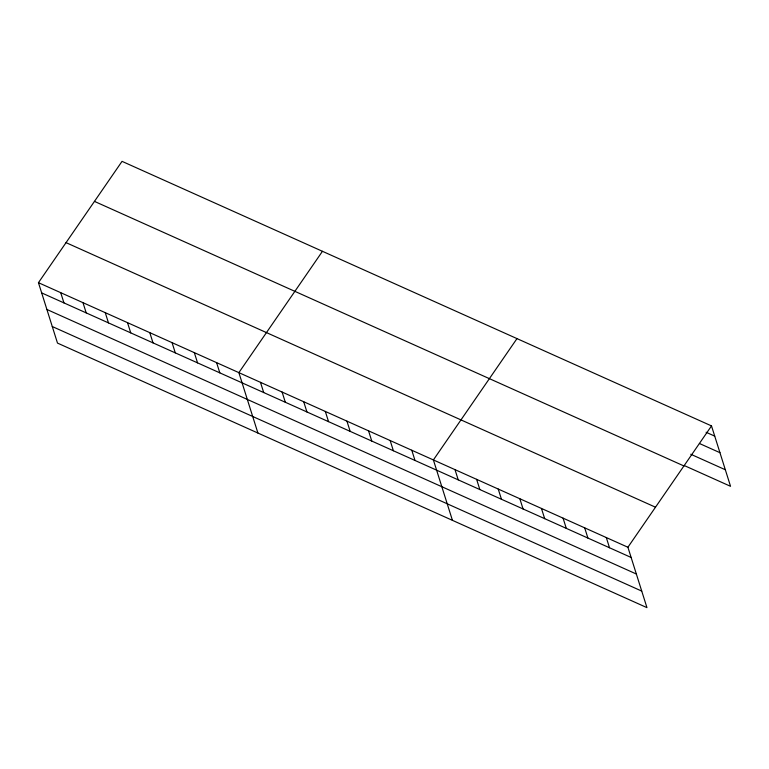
<?xml version="1.0" encoding="UTF-8"?>
<svg xmlns="http://www.w3.org/2000/svg" width="769" height="769" viewBox="0 0 769 769"><rect width="100%" height="100%" fill="white"/><g stroke="black" fill="none" stroke-linecap="round" stroke-linejoin="round"><path stroke-width="1.15" d="M38.45 282.684L627.908 547.249L646.96 607.645L57.492 343.089L38.45 282.684L122.04 161.355L711.508 425.911L730.55 486.316L684.083 465.466M322.461 251.3L238.871 372.638L257.913 433.034M516.979 338.61L433.389 459.939L452.432 520.344M627.908 547.249L711.508 425.911M706.086 432.255L714.728 436.129M699.415 443.482L719.947 452.691M690.745 454.239L725.33 469.753M94.462 201.391L683.92 465.956M66.038 242.639L655.496 507.204M41.67 292.902L631.138 557.467M46.89 309.465L636.357 574.02M52.273 326.527L641.731 591.092M606.299 537.541L609.519 547.759M584.68 527.842L587.91 538.06M563.071 518.143L566.292 528.361M541.453 508.444L544.683 518.662M519.844 498.745L523.064 508.963M498.225 489.046L501.455 499.264M476.617 479.337L479.837 489.555M454.998 469.638L458.228 479.856M411.78 450.24L415 460.458M390.162 440.541L393.382 450.759M368.553 430.842L371.773 441.06M346.934 421.133L350.155 431.351M325.325 411.434L328.546 421.652M303.707 401.735L306.927 411.953M282.098 392.036L285.318 402.254M260.48 382.337L263.7 392.555M216.598 362.641L219.819 372.859M194.326 352.644L197.556 362.862M172.064 342.647L175.284 352.865M149.792 332.66L153.012 342.878M127.519 322.663L130.749 332.881M105.257 312.666L108.477 322.884M82.985 302.669L86.205 312.887M60.722 292.681L63.942 302.899"/></g></svg>
